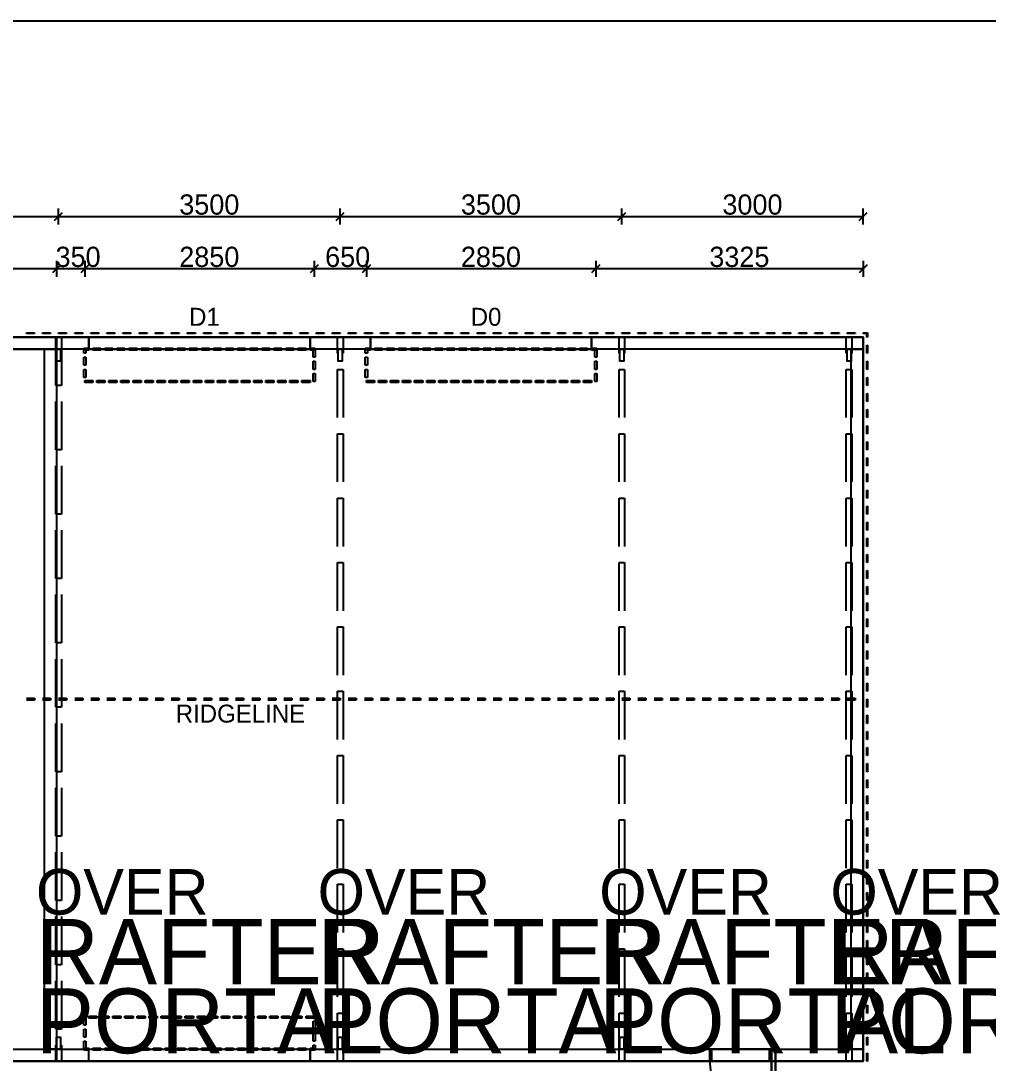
# Model space of a CAD drawing. Header units: metres. Extents: x 14 to 1547, y 15 to 583.
# Drawn here: x 340 to 680.7, y 216.1 to 583.2 of the extents above; entities that cross this region are included whole.
import ezdxf

# ---------------------------------------------------------------- set-up
doc = ezdxf.new("R2010")
doc.units = ezdxf.units.M
doc.layers.add('GEOMETRY', color=7, linetype='Continuous')
doc.layers.add('TEXT', color=3, linetype='Continuous')

msp = doc.modelspace()

# ---------------------------------------------------------------- linework, layer by layer
at = {"layer": 'GEOMETRY'}
for p, q in [((183.19, 514.33), (353.27, 514.33)), ((351.85, 512.91), (354.68, 515.75)), ((351.85, 512.91), (354.68, 515.75)), ((353.27, 511.5), (353.27, 517.17)), ((353.27, 511.5), (353.27, 517.17)), ((353.27, 514.33), (452.48, 514.33)), ((451.06, 512.91), (453.9, 515.75)), ((451.06, 512.91), (453.9, 515.75)), ((452.48, 511.5), (452.48, 517.17)), ((452.48, 511.5), (452.48, 517.17)), ((452.48, 514.33), (551.69, 514.33)), ((550.27, 512.91), (553.11, 515.75)), ((550.27, 512.91), (553.11, 515.75)), ((551.69, 511.5), (551.69, 517.17)), ((551.69, 511.5), (551.69, 517.17)), ((551.69, 514.33), (636.73, 514.33)), ((635.31, 512.91), (638.14, 515.75)), ((636.73, 511.5), (636.73, 517.17)), ((352.56, 495.91), (188.86, 495.91)), ((353.98, 497.32), (351.14, 494.49)), ((353.98, 497.32), (351.14, 494.49)), ((352.56, 498.74), (352.56, 493.07)), ((352.56, 498.74), (352.56, 493.07)), ((362.48, 495.91), (352.56, 495.91)), ((363.9, 497.32), (361.06, 494.49)), ((363.9, 497.32), (361.06, 494.49)), ((362.48, 498.74), (362.48, 493.07)), ((362.48, 498.74), (362.48, 493.07)), ((443.27, 495.91), (362.48, 495.91)), ((444.68, 497.32), (441.85, 494.49)), ((444.68, 497.32), (441.85, 494.49)), ((443.27, 498.74), (443.27, 493.07)), ((443.27, 498.74), (443.27, 493.07)), ((461.69, 495.91), (443.27, 495.91)), ((463.11, 497.32), (460.27, 494.49)), ((463.11, 497.32), (460.27, 494.49)), ((461.69, 498.74), (461.69, 493.07)), ((461.69, 498.74), (461.69, 493.07)), ((542.48, 495.91), (461.69, 495.91)), ((543.89, 497.32), (541.06, 494.49)), ((543.89, 497.32), (541.06, 494.49)), ((542.48, 498.74), (542.48, 493.07)), ((542.48, 498.74), (542.48, 493.07)), ((636.73, 495.91), (542.48, 495.91)), ((638.14, 497.32), (635.31, 494.49)), ((636.73, 498.74), (636.73, 493.07)), ((183.19, 471.81), (636.73, 471.81)), ((188.86, 471.81), (352.56, 471.81)), ((341.93, 473.36), (344.76, 473.36)), ((341.93, 473.1), (341.93, 473.36)), ((344.76, 473.1), (341.93, 473.1)), ((344.76, 473.36), (344.76, 473.1)), ((347.6, 473.36), (350.43, 473.36)), ((347.6, 473.1), (347.6, 473.36)), ((350.43, 473.1), (347.6, 473.1)), ((350.43, 473.36), (350.43, 473.1)), ((352.28, 454.8), (352.28, 471.81)), ((352.56, 471.81), (352.56, 467.56)), ((352.56, 471.81), (352.56, 463.31)), ((353.27, 473.36), (356.1, 473.36)), ((353.27, 473.1), (353.27, 473.36)), ((356.1, 473.1), (353.27, 473.1)), ((354.26, 471.81), (354.26, 454.8)), ((356.1, 473.36), (356.1, 473.1)), ((358.94, 473.36), (361.77, 473.36)), ((358.94, 473.1), (358.94, 473.36)), ((361.77, 473.1), (358.94, 473.1)), ((361.77, 473.36), (361.77, 473.1)), ((363.9, 467.56), (363.9, 471.81)), ((363.9, 471.81), (441.85, 471.81)), ((363.9, 471.81), (363.9, 467.56)), ((364.61, 473.36), (367.44, 473.36)), ((364.61, 473.1), (364.61, 473.36)), ((367.44, 473.1), (364.61, 473.1)), ((367.44, 473.36), (367.44, 473.1)), ((370.27, 473.36), (373.11, 473.36)), ((370.27, 473.1), (370.27, 473.36)), ((373.11, 473.1), (370.27, 473.1)), ((373.11, 473.36), (373.11, 473.1)), ((375.94, 473.36), (378.78, 473.36)), ((375.94, 473.1), (375.94, 473.36)), ((378.78, 473.1), (375.94, 473.1)), ((378.78, 473.36), (378.78, 473.1)), ((381.61, 473.36), (384.45, 473.36)), ((381.61, 473.1), (381.61, 473.36)), ((384.45, 473.1), (381.61, 473.1)), ((384.45, 473.36), (384.45, 473.1)), ((387.28, 473.36), (390.12, 473.36)), ((387.28, 473.1), (387.28, 473.36)), ((390.12, 473.1), (387.28, 473.1)), ((390.12, 473.36), (390.12, 473.1)), ((392.95, 473.36), (395.79, 473.36)), ((392.95, 473.1), (392.95, 473.36)), ((395.79, 473.1), (392.95, 473.1)), ((395.79, 473.36), (395.79, 473.1)), ((398.62, 473.36), (401.46, 473.36)), ((398.62, 473.1), (398.62, 473.36)), ((401.46, 473.1), (398.62, 473.1)), ((401.46, 473.36), (401.46, 473.1)), ((404.29, 473.36), (407.12, 473.36)), ((404.29, 473.1), (404.29, 473.36)), ((407.12, 473.1), (404.29, 473.1)), ((407.12, 473.36), (407.12, 473.1)), ((409.96, 473.36), (412.79, 473.36)), ((409.96, 473.1), (409.96, 473.36)), ((412.79, 473.1), (409.96, 473.1)), ((412.79, 473.36), (412.79, 473.1)), ((415.63, 473.36), (418.46, 473.36)), ((415.63, 473.1), (415.63, 473.36)), ((418.46, 473.1), (415.63, 473.1)), ((418.46, 473.36), (418.46, 473.1)), ((421.3, 473.36), (424.13, 473.36)), ((421.3, 473.1), (421.3, 473.36)), ((424.13, 473.1), (421.3, 473.1)), ((424.13, 473.36), (424.13, 473.1)), ((426.97, 473.36), (429.8, 473.36)), ((426.97, 473.1), (426.97, 473.36)), ((429.8, 473.1), (426.97, 473.1)), ((429.8, 473.36), (429.8, 473.1)), ((432.64, 473.36), (435.47, 473.36)), ((432.64, 473.1), (432.64, 473.36)), ((435.47, 473.1), (432.64, 473.1)), ((435.47, 473.36), (435.47, 473.1)), ((438.31, 473.36), (441.14, 473.36)), ((438.31, 473.1), (438.31, 473.36)), ((441.14, 473.1), (438.31, 473.1)), ((441.14, 473.36), (441.14, 473.1)), ((441.85, 471.81), (441.85, 467.56)), ((441.85, 471.81), (441.85, 467.56)), ((443.97, 473.36), (446.81, 473.36)), ((443.97, 473.1), (443.97, 473.36)), ((446.81, 473.1), (443.97, 473.1)), ((446.81, 473.36), (446.81, 473.1)), ((449.64, 473.36), (452.48, 473.36)), ((449.64, 473.1), (449.64, 473.36)), ((452.48, 473.1), (449.64, 473.1)), ((451.49, 466.14), (451.49, 471.81)), ((451.49, 471.81), (453.47, 471.81)), ((452.48, 473.36), (452.48, 473.1)), ((453.47, 471.81), (453.47, 466.14)), ((455.31, 473.36), (458.15, 473.36)), ((455.31, 473.1), (455.31, 473.36)), ((458.15, 473.1), (455.31, 473.1)), ((458.15, 473.36), (458.15, 473.1)), ((460.98, 473.36), (463.82, 473.36)), ((460.98, 473.1), (460.98, 473.36)), ((463.82, 473.1), (460.98, 473.1)), ((463.11, 467.56), (463.11, 471.81)), ((463.11, 471.81), (541.06, 471.81)), ((463.11, 471.81), (463.11, 467.56)), ((463.82, 473.36), (463.82, 473.1)), ((466.65, 473.36), (469.49, 473.36)), ((466.65, 473.1), (466.65, 473.36)), ((469.49, 473.1), (466.65, 473.1)), ((469.49, 473.36), (469.49, 473.1)), ((472.32, 473.36), (475.16, 473.36)), ((472.32, 473.1), (472.32, 473.36)), ((475.16, 473.1), (472.32, 473.1)), ((475.16, 473.36), (475.16, 473.1)), ((477.99, 473.36), (480.82, 473.36)), ((477.99, 473.1), (477.99, 473.36)), ((480.82, 473.1), (477.99, 473.1)), ((480.82, 473.36), (480.82, 473.1)), ((483.66, 473.36), (486.49, 473.36)), ((483.66, 473.1), (483.66, 473.36)), ((486.49, 473.1), (483.66, 473.1)), ((486.49, 473.36), (486.49, 473.1)), ((489.33, 473.36), (492.16, 473.36)), ((489.33, 473.1), (489.33, 473.36)), ((492.16, 473.1), (489.33, 473.1)), ((492.16, 473.36), (492.16, 473.1)), ((495, 473.36), (497.83, 473.36)), ((495, 473.1), (495, 473.36)), ((497.83, 473.1), (495, 473.1)), ((497.83, 473.36), (497.83, 473.1)), ((500.67, 473.36), (503.5, 473.36)), ((500.67, 473.1), (500.67, 473.36)), ((503.5, 473.1), (500.67, 473.1)), ((503.5, 473.36), (503.5, 473.1)), ((506.34, 473.36), (509.17, 473.36)), ((506.34, 473.1), (506.34, 473.36)), ((509.17, 473.1), (506.34, 473.1)), ((509.17, 473.36), (509.17, 473.1)), ((512, 473.36), (514.84, 473.36)), ((512, 473.1), (512, 473.36)), ((514.84, 473.1), (512, 473.1)), ((514.84, 473.36), (514.84, 473.1)), ((517.67, 473.36), (520.51, 473.36)), ((517.67, 473.1), (517.67, 473.36)), ((520.51, 473.1), (517.67, 473.1)), ((520.51, 473.36), (520.51, 473.1)), ((523.34, 473.36), (526.18, 473.36)), ((523.34, 473.1), (523.34, 473.36)), ((526.18, 473.1), (523.34, 473.1)), ((526.18, 473.36), (526.18, 473.1)), ((529.01, 473.36), (531.85, 473.36)), ((529.01, 473.1), (529.01, 473.36)), ((531.85, 473.1), (529.01, 473.1)), ((531.85, 473.36), (531.85, 473.1)), ((534.68, 473.36), (537.52, 473.36)), ((534.68, 473.1), (534.68, 473.36)), ((537.52, 473.1), (534.68, 473.1)), ((537.52, 473.36), (537.52, 473.1)), ((540.35, 473.36), (543.19, 473.36)), ((540.35, 473.1), (540.35, 473.36)), ((543.19, 473.1), (540.35, 473.1)), ((541.06, 471.81), (541.06, 467.56)), ((541.06, 471.81), (541.06, 467.56)), ((543.19, 473.36), (543.19, 473.1)), ((546.02, 473.36), (548.85, 473.36)), ((546.02, 473.1), (546.02, 473.36)), ((548.85, 473.1), (546.02, 473.1)), ((548.85, 473.36), (548.85, 473.1)), ((550.7, 466.14), (550.7, 471.81)), ((550.7, 471.81), (552.68, 471.81)), ((551.69, 473.36), (554.52, 473.36)), ((551.69, 473.1), (551.69, 473.36)), ((554.52, 473.1), (551.69, 473.1)), ((552.68, 471.81), (552.68, 466.14)), ((554.52, 473.36), (554.52, 473.1)), ((557.36, 473.36), (560.19, 473.36)), ((557.36, 473.1), (557.36, 473.36)), ((560.19, 473.1), (557.36, 473.1)), ((560.19, 473.36), (560.19, 473.1)), ((563.03, 473.36), (565.86, 473.36)), ((563.03, 473.1), (563.03, 473.36)), ((565.86, 473.1), (563.03, 473.1)), ((565.86, 473.36), (565.86, 473.1)), ((568.7, 473.36), (571.53, 473.36)), ((568.7, 473.1), (568.7, 473.36)), ((571.53, 473.1), (568.7, 473.1)), ((571.53, 473.36), (571.53, 473.1)), ((574.37, 473.36), (577.2, 473.36)), ((574.37, 473.1), (574.37, 473.36)), ((577.2, 473.1), (574.37, 473.1)), ((577.2, 473.36), (577.2, 473.1)), ((580.04, 473.36), (582.87, 473.36)), ((580.04, 473.1), (580.04, 473.36)), ((582.87, 473.1), (580.04, 473.1)), ((582.87, 473.36), (582.87, 473.1)), ((585.7, 473.36), (588.54, 473.36)), ((585.7, 473.1), (585.7, 473.36)), ((588.54, 473.1), (585.7, 473.1)), ((588.54, 473.36), (588.54, 473.1)), ((591.37, 473.36), (594.21, 473.36)), ((591.37, 473.1), (591.37, 473.36)), ((594.21, 473.1), (591.37, 473.1)), ((594.21, 473.36), (594.21, 473.1)), ((597.04, 473.36), (599.88, 473.36)), ((597.04, 473.1), (597.04, 473.36)), ((599.88, 473.1), (597.04, 473.1)), ((599.88, 473.36), (599.88, 473.1)), ((602.71, 473.36), (605.55, 473.36)), ((602.71, 473.1), (602.71, 473.36)), ((605.55, 473.1), (602.71, 473.1)), ((605.55, 473.36), (605.55, 473.1)), ((608.38, 473.36), (611.22, 473.36)), ((608.38, 473.1), (608.38, 473.36)), ((611.22, 473.1), (608.38, 473.1)), ((611.22, 473.36), (611.22, 473.1)), ((614.05, 473.36), (616.89, 473.36)), ((614.05, 473.1), (614.05, 473.36)), ((616.89, 473.1), (614.05, 473.1)), ((616.89, 473.36), (616.89, 473.1)), ((619.72, 473.36), (622.55, 473.36)), ((619.72, 473.1), (619.72, 473.36)), ((622.55, 473.1), (619.72, 473.1)), ((622.55, 473.36), (622.55, 473.1)), ((625.39, 473.36), (628.22, 473.36)), ((625.39, 473.1), (625.39, 473.36)), ((628.22, 473.1), (625.39, 473.1)), ((628.22, 473.36), (628.22, 473.1)), ((630.77, 466.14), (630.77, 471.81)), ((630.77, 471.81), (632.76, 471.81)), ((631.06, 473.36), (633.89, 473.36)), ((631.06, 473.1), (631.06, 473.36)), ((633.89, 473.1), (631.06, 473.1)), ((632.76, 471.81), (632.76, 466.14)), ((633.89, 473.36), (633.89, 473.1)), ((636.73, 473.36), (638.27, 473.36)), ((636.73, 473.1), (636.73, 473.36)), ((638.14, 473.1), (636.73, 473.1)), ((636.73, 471.81), (636.73, 216.7)), ((638.02, 471.81), (638.02, 473.23)), ((638.02, 473.23), (638.14, 473.23)), ((638.27, 471.81), (638.02, 471.81)), ((638.14, 473.23), (638.14, 473.1)), ((638.27, 473.36), (638.27, 471.81)), ((352.56, 467.56), (188.86, 467.56)), ((362.12, 466.14), (362.12, 467.92)), ((362.12, 467.92), (363.9, 467.92)), ((362.48, 467.2), (362.48, 467.56)), ((362.48, 467.56), (362.84, 467.56)), ((363.9, 467.2), (362.48, 467.2)), ((362.84, 467.56), (362.84, 466.14)), ((363.9, 467.92), (363.9, 467.2)), ((441.85, 467.56), (363.9, 467.56)), ((365.31, 467.92), (368.15, 467.92)), ((365.31, 467.2), (365.31, 467.92)), ((368.15, 467.2), (365.31, 467.2)), ((368.15, 467.92), (368.15, 467.2)), ((369.57, 467.92), (372.4, 467.92)), ((369.57, 467.2), (369.57, 467.92)), ((372.4, 467.2), (369.57, 467.2)), ((372.4, 467.92), (372.4, 467.2)), ((373.82, 467.92), (376.65, 467.92)), ((373.82, 467.2), (373.82, 467.92)), ((376.65, 467.2), (373.82, 467.2)), ((376.65, 467.92), (376.65, 467.2)), ((378.07, 467.92), (380.9, 467.92)), ((378.07, 467.2), (378.07, 467.92)), ((380.9, 467.2), (378.07, 467.2)), ((380.9, 467.92), (380.9, 467.2)), ((382.32, 467.92), (385.16, 467.92)), ((382.32, 467.2), (382.32, 467.92)), ((385.16, 467.2), (382.32, 467.2)), ((385.16, 467.92), (385.16, 467.2)), ((386.57, 467.92), (389.41, 467.92)), ((386.57, 467.2), (386.57, 467.92)), ((389.41, 467.2), (386.57, 467.2)), ((389.41, 467.92), (389.41, 467.2)), ((390.83, 467.92), (393.66, 467.92)), ((390.83, 467.2), (390.83, 467.92)), ((393.66, 467.2), (390.83, 467.2)), ((393.66, 467.92), (393.66, 467.2)), ((395.08, 467.92), (397.91, 467.92)), ((395.08, 467.2), (395.08, 467.92)), ((397.91, 467.2), (395.08, 467.2)), ((397.91, 467.92), (397.91, 467.2)), ((399.33, 467.92), (402.16, 467.92)), ((399.33, 467.2), (399.33, 467.92)), ((402.16, 467.2), (399.33, 467.2)), ((402.16, 467.92), (402.16, 467.2)), ((403.58, 467.92), (406.42, 467.92)), ((403.58, 467.2), (403.58, 467.92)), ((406.42, 467.2), (403.58, 467.2)), ((406.42, 467.92), (406.42, 467.2)), ((407.83, 467.92), (410.67, 467.92)), ((407.83, 467.2), (407.83, 467.92)), ((410.67, 467.2), (407.83, 467.2)), ((410.67, 467.92), (410.67, 467.2)), ((412.09, 467.92), (414.92, 467.92)), ((412.09, 467.2), (412.09, 467.92)), ((414.92, 467.2), (412.09, 467.2)), ((414.92, 467.92), (414.92, 467.2)), ((416.34, 467.92), (419.17, 467.92)), ((416.34, 467.2), (416.34, 467.92)), ((419.17, 467.2), (416.34, 467.2)), ((419.17, 467.92), (419.17, 467.2)), ((420.59, 467.92), (423.42, 467.92)), ((420.59, 467.2), (420.59, 467.92)), ((423.42, 467.2), (420.59, 467.2)), ((423.42, 467.92), (423.42, 467.2)), ((424.84, 467.92), (427.68, 467.92)), ((424.84, 467.2), (424.84, 467.92)), ((427.68, 467.2), (424.84, 467.2)), ((427.68, 467.92), (427.68, 467.2)), ((429.09, 467.92), (431.93, 467.92)), ((429.09, 467.2), (429.09, 467.92)), ((431.93, 467.2), (429.09, 467.2)), ((431.93, 467.92), (431.93, 467.2)), ((433.34, 467.92), (436.18, 467.92)), ((433.34, 467.2), (433.34, 467.92)), ((436.18, 467.2), (433.34, 467.2)), ((436.18, 467.92), (436.18, 467.2)), ((437.6, 467.92), (440.43, 467.92)), ((437.6, 467.2), (437.6, 467.92)), ((440.43, 467.2), (437.6, 467.2)), ((440.43, 467.92), (440.43, 467.2)), ((441.85, 467.92), (443.62, 467.92)), ((441.85, 467.2), (441.85, 467.92)), ((443.27, 467.2), (441.85, 467.2)), ((442.91, 464.73), (442.91, 467.56)), ((442.91, 467.56), (443.27, 467.56)), ((443.27, 467.56), (443.27, 467.2)), ((443.62, 467.92), (443.62, 464.73)), ((461.33, 466.14), (461.33, 467.92)), ((461.33, 467.92), (463.11, 467.92)), ((461.69, 467.2), (461.69, 467.56)), ((461.69, 467.56), (462.05, 467.56)), ((463.11, 467.2), (461.69, 467.2)), ((462.05, 467.56), (462.05, 466.14)), ((463.11, 467.92), (463.11, 467.2)), ((541.06, 467.56), (463.11, 467.56)), ((464.53, 467.92), (467.36, 467.92)), ((464.53, 467.2), (464.53, 467.92)), ((467.36, 467.2), (464.53, 467.2)), ((467.36, 467.92), (467.36, 467.2)), ((468.78, 467.92), (471.61, 467.92)), ((468.78, 467.2), (468.78, 467.92)), ((471.61, 467.2), (468.78, 467.2)), ((471.61, 467.92), (471.61, 467.2)), ((473.03, 467.92), (475.86, 467.92)), ((473.03, 467.2), (473.03, 467.92)), ((475.86, 467.2), (473.03, 467.2)), ((475.86, 467.92), (475.86, 467.2)), ((477.28, 467.92), (480.12, 467.92)), ((477.28, 467.2), (477.28, 467.92)), ((480.12, 467.2), (477.28, 467.2)), ((480.12, 467.92), (480.12, 467.2)), ((481.53, 467.92), (484.37, 467.92)), ((481.53, 467.2), (481.53, 467.92)), ((484.37, 467.2), (481.53, 467.2)), ((484.37, 467.92), (484.37, 467.2)), ((485.78, 467.92), (488.62, 467.92)), ((485.78, 467.2), (485.78, 467.92)), ((488.62, 467.2), (485.78, 467.2)), ((488.62, 467.92), (488.62, 467.2)), ((490.04, 467.92), (492.87, 467.92)), ((490.04, 467.2), (490.04, 467.92)), ((492.87, 467.2), (490.04, 467.2)), ((492.87, 467.92), (492.87, 467.2)), ((494.29, 467.92), (497.12, 467.92)), ((494.29, 467.2), (494.29, 467.92)), ((497.12, 467.2), (494.29, 467.2)), ((497.12, 467.92), (497.12, 467.2)), ((498.54, 467.92), (501.38, 467.92)), ((498.54, 467.2), (498.54, 467.92)), ((501.38, 467.2), (498.54, 467.2)), ((501.38, 467.92), (501.38, 467.2)), ((502.79, 467.92), (505.63, 467.92)), ((502.79, 467.2), (502.79, 467.92)), ((505.63, 467.2), (502.79, 467.2)), ((505.63, 467.92), (505.63, 467.2)), ((507.04, 467.92), (509.88, 467.92)), ((507.04, 467.2), (507.04, 467.92)), ((509.88, 467.2), (507.04, 467.2)), ((509.88, 467.92), (509.88, 467.2)), ((511.3, 467.92), (514.13, 467.92)), ((511.3, 467.2), (511.3, 467.92)), ((514.13, 467.2), (511.3, 467.2)), ((514.13, 467.92), (514.13, 467.2)), ((515.55, 467.92), (518.38, 467.92)), ((515.55, 467.2), (515.55, 467.92)), ((518.38, 467.2), (515.55, 467.2)), ((518.38, 467.92), (518.38, 467.2)), ((519.8, 467.92), (522.63, 467.92)), ((519.8, 467.2), (519.8, 467.92)), ((522.63, 467.2), (519.8, 467.2)), ((522.63, 467.92), (522.63, 467.2)), ((524.05, 467.92), (526.89, 467.92)), ((524.05, 467.2), (524.05, 467.92)), ((526.89, 467.2), (524.05, 467.2)), ((526.89, 467.92), (526.89, 467.2)), ((528.3, 467.92), (531.14, 467.92)), ((528.3, 467.2), (528.3, 467.92)), ((531.14, 467.2), (528.3, 467.2)), ((531.14, 467.92), (531.14, 467.2)), ((532.56, 467.92), (535.39, 467.92)), ((532.56, 467.2), (532.56, 467.92)), ((535.39, 467.2), (532.56, 467.2)), ((535.39, 467.92), (535.39, 467.2)), ((536.81, 467.92), (539.64, 467.92)), ((536.81, 467.2), (536.81, 467.92)), ((539.64, 467.2), (536.81, 467.2)), ((539.64, 467.92), (539.64, 467.2)), ((541.06, 467.92), (542.83, 467.92)), ((541.06, 467.2), (541.06, 467.92)), ((542.48, 467.2), (541.06, 467.2)), ((542.12, 464.73), (542.12, 467.56)), ((542.12, 467.56), (542.48, 467.56)), ((542.48, 467.56), (542.48, 467.2)), ((542.83, 467.92), (542.83, 464.73)), ((638.02, 466.14), (638.02, 468.98)), ((638.02, 468.98), (638.27, 468.98)), ((638.27, 468.98), (638.27, 466.14)), ((362.84, 466.14), (362.12, 466.14)), ((362.12, 461.89), (362.12, 464.73)), ((362.12, 464.73), (362.84, 464.73)), ((362.84, 464.73), (362.84, 461.89)), ((443.62, 464.73), (442.91, 464.73)), ((442.91, 460.47), (442.91, 463.31)), ((442.91, 463.31), (443.62, 463.31)), ((443.62, 463.31), (443.62, 460.47)), ((462.05, 466.14), (461.33, 466.14)), ((461.33, 461.89), (461.33, 464.73)), ((461.33, 464.73), (462.05, 464.73)), ((462.05, 464.73), (462.05, 461.89)), ((542.83, 464.73), (542.12, 464.73)), ((542.12, 460.47), (542.12, 463.31)), ((542.12, 463.31), (542.83, 463.31)), ((542.83, 463.31), (542.83, 460.47)), ((638.27, 466.14), (638.02, 466.14)), ((638.02, 460.47), (638.02, 463.31)), ((638.02, 463.31), (638.27, 463.31)), ((638.27, 463.31), (638.27, 460.47)), ((362.84, 461.89), (362.12, 461.89)), ((362.12, 457.64), (362.12, 460.47)), ((362.12, 460.47), (362.84, 460.47)), ((362.84, 460.47), (362.84, 457.64)), ((443.62, 460.47), (442.91, 460.47)), ((442.91, 456.22), (442.91, 459.06)), ((442.91, 459.06), (443.62, 459.06)), ((443.62, 459.06), (443.62, 456.22)), ((451.49, 443.47), (451.49, 460.47)), ((451.49, 460.47), (453.47, 460.47)), ((453.47, 460.47), (453.47, 443.47)), ((462.05, 461.89), (461.33, 461.89)), ((461.33, 457.64), (461.33, 460.47)), ((461.33, 460.47), (462.05, 460.47)), ((462.05, 460.47), (462.05, 457.64)), ((542.83, 460.47), (542.12, 460.47)), ((542.12, 456.22), (542.12, 459.06)), ((542.12, 459.06), (542.83, 459.06)), ((542.83, 459.06), (542.83, 456.22)), ((550.7, 443.47), (550.7, 460.47)), ((550.7, 460.47), (552.68, 460.47)), ((552.68, 460.47), (552.68, 443.47)), ((630.77, 443.47), (630.77, 460.47)), ((630.77, 460.47), (632.76, 460.47)), ((632.76, 460.47), (632.76, 443.47)), ((638.27, 460.47), (638.02, 460.47)), ((362.84, 457.64), (362.12, 457.64)), ((362.48, 455.86), (362.48, 456.58)), ((362.48, 456.58), (365.31, 456.58)), ((365.31, 455.86), (362.48, 455.86)), ((365.31, 456.58), (365.31, 455.86)), ((366.73, 455.86), (366.73, 456.58)), ((366.73, 456.58), (369.57, 456.58)), ((369.57, 455.86), (366.73, 455.86)), ((369.57, 456.58), (369.57, 455.86)), ((370.98, 455.86), (370.98, 456.58)), ((370.98, 456.58), (373.82, 456.58)), ((373.82, 455.86), (370.98, 455.86)), ((373.82, 456.58), (373.82, 455.86)), ((375.24, 455.86), (375.24, 456.58)), ((375.24, 456.58), (378.07, 456.58)), ((378.07, 455.86), (375.24, 455.86)), ((378.07, 456.58), (378.07, 455.86)), ((379.49, 455.86), (379.49, 456.58)), ((379.49, 456.58), (382.32, 456.58)), ((382.32, 455.86), (379.49, 455.86)), ((382.32, 456.58), (382.32, 455.86)), ((383.74, 455.86), (383.74, 456.58)), ((383.74, 456.58), (386.57, 456.58)), ((386.57, 455.86), (383.74, 455.86)), ((386.57, 456.58), (386.57, 455.86)), ((387.99, 455.86), (387.99, 456.58)), ((387.99, 456.58), (390.83, 456.58)), ((390.83, 455.86), (387.99, 455.86)), ((390.83, 456.58), (390.83, 455.86)), ((392.24, 455.86), (392.24, 456.58)), ((392.24, 456.58), (395.08, 456.58)), ((395.08, 455.86), (392.24, 455.86)), ((395.08, 456.58), (395.08, 455.86)), ((396.49, 455.86), (396.49, 456.58)), ((396.49, 456.58), (399.33, 456.58)), ((399.33, 455.86), (396.49, 455.86)), ((399.33, 456.58), (399.33, 455.86)), ((400.75, 455.86), (400.75, 456.58)), ((400.75, 456.58), (403.58, 456.58)), ((403.58, 455.86), (400.75, 455.86)), ((403.58, 456.58), (403.58, 455.86)), ((405, 455.86), (405, 456.58)), ((405, 456.58), (407.83, 456.58)), ((407.83, 455.86), (405, 455.86)), ((407.83, 456.58), (407.83, 455.86)), ((409.25, 455.86), (409.25, 456.58)), ((409.25, 456.58), (412.09, 456.58)), ((412.09, 455.86), (409.25, 455.86)), ((412.09, 456.58), (412.09, 455.86)), ((413.5, 455.86), (413.5, 456.58)), ((413.5, 456.58), (416.34, 456.58)), ((416.34, 455.86), (413.5, 455.86)), ((416.34, 456.58), (416.34, 455.86)), ((417.75, 455.86), (417.75, 456.58)), ((417.75, 456.58), (420.59, 456.58)), ((420.59, 455.86), (417.75, 455.86)), ((420.59, 456.58), (420.59, 455.86)), ((422.01, 455.86), (422.01, 456.58)), ((422.01, 456.58), (424.84, 456.58)), ((424.84, 455.86), (422.01, 455.86)), ((424.84, 456.58), (424.84, 455.86)), ((426.26, 455.86), (426.26, 456.58)), ((426.26, 456.58), (429.09, 456.58)), ((429.09, 455.86), (426.26, 455.86)), ((429.09, 456.58), (429.09, 455.86)), ((430.51, 455.86), (430.51, 456.58)), ((430.51, 456.58), (433.34, 456.58)), ((433.34, 455.86), (430.51, 455.86)), ((433.34, 456.58), (433.34, 455.86)), ((434.76, 455.86), (434.76, 456.58)), ((434.76, 456.58), (437.6, 456.58)), ((437.6, 455.86), (434.76, 455.86)), ((437.6, 456.58), (437.6, 455.86)), ((439.01, 455.86), (439.01, 456.58)), ((439.01, 456.58), (441.85, 456.58)), ((441.85, 455.86), (439.01, 455.86)), ((441.85, 456.58), (441.85, 455.86)), ((443.62, 456.22), (442.91, 456.22)), ((462.05, 457.64), (461.33, 457.64)), ((461.69, 455.86), (461.69, 456.58)), ((461.69, 456.58), (464.53, 456.58)), ((464.53, 455.86), (461.69, 455.86)), ((464.53, 456.58), (464.53, 455.86)), ((465.94, 455.86), (465.94, 456.58)), ((465.94, 456.58), (468.78, 456.58)), ((468.78, 455.86), (465.94, 455.86)), ((468.78, 456.58), (468.78, 455.86)), ((470.19, 455.86), (470.19, 456.58)), ((470.19, 456.58), (473.03, 456.58)), ((473.03, 455.86), (470.19, 455.86)), ((473.03, 456.58), (473.03, 455.86)), ((474.45, 455.86), (474.45, 456.58)), ((474.45, 456.58), (477.28, 456.58)), ((477.28, 455.86), (474.45, 455.86)), ((477.28, 456.58), (477.28, 455.86)), ((478.7, 455.86), (478.7, 456.58)), ((478.7, 456.58), (481.53, 456.58)), ((481.53, 455.86), (478.7, 455.86)), ((481.53, 456.58), (481.53, 455.86)), ((482.95, 455.86), (482.95, 456.58)), ((482.95, 456.58), (485.78, 456.58)), ((485.78, 455.86), (482.95, 455.86)), ((485.78, 456.58), (485.78, 455.86)), ((487.2, 455.86), (487.2, 456.58)), ((487.2, 456.58), (490.04, 456.58)), ((490.04, 455.86), (487.2, 455.86)), ((490.04, 456.58), (490.04, 455.86)), ((491.45, 455.86), (491.45, 456.58)), ((491.45, 456.58), (494.29, 456.58)), ((494.29, 455.86), (491.45, 455.86)), ((494.29, 456.58), (494.29, 455.86)), ((495.71, 455.86), (495.71, 456.58)), ((495.71, 456.58), (498.54, 456.58)), ((498.54, 455.86), (495.71, 455.86)), ((498.54, 456.58), (498.54, 455.86)), ((499.96, 455.86), (499.96, 456.58)), ((499.96, 456.58), (502.79, 456.58)), ((502.79, 455.86), (499.96, 455.86)), ((502.79, 456.58), (502.79, 455.86)), ((504.21, 455.86), (504.21, 456.58)), ((504.21, 456.58), (507.04, 456.58)), ((507.04, 455.86), (504.21, 455.86)), ((507.04, 456.58), (507.04, 455.86)), ((508.46, 455.86), (508.46, 456.58)), ((508.46, 456.58), (511.3, 456.58)), ((511.3, 455.86), (508.46, 455.86)), ((511.3, 456.58), (511.3, 455.86)), ((512.71, 455.86), (512.71, 456.58)), ((512.71, 456.58), (515.55, 456.58)), ((515.55, 455.86), (512.71, 455.86)), ((515.55, 456.58), (515.55, 455.86)), ((516.97, 455.86), (516.97, 456.58)), ((516.97, 456.58), (519.8, 456.58)), ((519.8, 455.86), (516.97, 455.86)), ((519.8, 456.58), (519.8, 455.86)), ((521.22, 455.86), (521.22, 456.58)), ((521.22, 456.58), (524.05, 456.58)), ((524.05, 455.86), (521.22, 455.86)), ((524.05, 456.58), (524.05, 455.86)), ((525.47, 455.86), (525.47, 456.58)), ((525.47, 456.58), (528.3, 456.58)), ((528.3, 455.86), (525.47, 455.86)), ((528.3, 456.58), (528.3, 455.86)), ((529.72, 455.86), (529.72, 456.58)), ((529.72, 456.58), (532.56, 456.58)), ((532.56, 455.86), (529.72, 455.86)), ((532.56, 456.58), (532.56, 455.86)), ((533.97, 455.86), (533.97, 456.58)), ((533.97, 456.58), (536.81, 456.58)), ((536.81, 455.86), (533.97, 455.86)), ((536.81, 456.58), (536.81, 455.86)), ((538.22, 455.86), (538.22, 456.58)), ((538.22, 456.58), (541.06, 456.58)), ((541.06, 455.86), (538.22, 455.86)), ((541.06, 456.58), (541.06, 455.86)), ((542.83, 456.22), (542.12, 456.22)), ((638.02, 454.8), (638.02, 457.64)), ((638.02, 457.64), (638.27, 457.64)), ((638.27, 457.64), (638.27, 454.8)), ((354.26, 454.8), (352.28, 454.8)), ((638.27, 454.8), (638.02, 454.8)), ((638.02, 449.14), (638.02, 451.97)), ((638.02, 451.97), (638.27, 451.97)), ((638.27, 451.97), (638.27, 449.14)), ((352.28, 432.13), (352.28, 449.14)), ((354.26, 449.14), (354.26, 432.13)), ((638.27, 449.14), (638.02, 449.14)), ((638.02, 443.47), (638.02, 446.3)), ((638.02, 446.3), (638.27, 446.3)), ((638.27, 446.3), (638.27, 443.47)), ((638.27, 443.47), (638.02, 443.47)), ((451.49, 420.79), (451.49, 437.8)), ((451.49, 437.8), (453.47, 437.8)), ((453.47, 437.8), (453.47, 420.79)), ((550.7, 420.79), (550.7, 437.8)), ((550.7, 437.8), (552.68, 437.8)), ((552.68, 437.8), (552.68, 420.79)), ((630.77, 420.79), (630.77, 437.8)), ((630.77, 437.8), (632.76, 437.8)), ((632.76, 437.8), (632.76, 420.79)), ((638.02, 437.8), (638.02, 440.63)), ((638.02, 440.63), (638.27, 440.63)), ((638.27, 437.8), (638.02, 437.8)), ((638.27, 440.63), (638.27, 437.8)), ((638.02, 432.13), (638.02, 434.96)), ((638.02, 434.96), (638.27, 434.96)), ((638.27, 434.96), (638.27, 432.13)), ((354.26, 432.13), (352.28, 432.13)), ((638.27, 432.13), (638.02, 432.13)), ((352.28, 409.45), (352.28, 426.46)), ((354.26, 426.46), (354.26, 409.45)), ((638.02, 426.46), (638.02, 429.29)), ((638.02, 429.29), (638.27, 429.29)), ((638.27, 426.46), (638.02, 426.46)), ((638.27, 429.29), (638.27, 426.46)), ((638.02, 420.79), (638.02, 423.62)), ((638.02, 423.62), (638.27, 423.62)), ((638.27, 423.62), (638.27, 420.79)), ((638.27, 420.79), (638.02, 420.79)), ((451.49, 398.11), (451.49, 415.12)), ((451.49, 415.12), (453.47, 415.12)), ((453.47, 415.12), (453.47, 398.11)), ((550.7, 398.11), (550.7, 415.12)), ((550.7, 415.12), (552.68, 415.12)), ((552.68, 415.12), (552.68, 398.11)), ((630.77, 398.11), (630.77, 415.12)), ((630.77, 415.12), (632.76, 415.12)), ((632.76, 415.12), (632.76, 398.11)), ((638.02, 415.12), (638.02, 417.95)), ((638.02, 417.95), (638.27, 417.95)), ((638.27, 415.12), (638.02, 415.12)), ((638.27, 417.95), (638.27, 415.12)), ((638.02, 409.45), (638.02, 412.29)), ((638.02, 412.29), (638.27, 412.29)), ((638.27, 412.29), (638.27, 409.45)), ((354.26, 409.45), (352.28, 409.45)), ((638.27, 409.45), (638.02, 409.45)), ((638.02, 403.78), (638.02, 406.62)), ((638.02, 406.62), (638.27, 406.62)), ((638.27, 406.62), (638.27, 403.78)), ((352.28, 386.77), (352.28, 403.78)), ((354.26, 403.78), (354.26, 386.77)), ((638.27, 403.78), (638.02, 403.78)), ((638.02, 398.11), (638.02, 400.95)), ((638.02, 400.95), (638.27, 400.95)), ((638.27, 400.95), (638.27, 398.11)), ((638.27, 398.11), (638.02, 398.11)), ((638.02, 392.44), (638.02, 395.28)), ((638.02, 395.28), (638.27, 395.28)), ((638.27, 395.28), (638.27, 392.44)), ((451.49, 375.44), (451.49, 392.44)), ((451.49, 392.44), (453.47, 392.44)), ((453.47, 392.44), (453.47, 375.44)), ((550.7, 375.44), (550.7, 392.44)), ((550.7, 392.44), (552.68, 392.44)), ((552.68, 392.44), (552.68, 375.44)), ((630.77, 375.44), (630.77, 392.44)), ((630.77, 392.44), (632.76, 392.44)), ((632.76, 392.44), (632.76, 375.44)), ((638.27, 392.44), (638.02, 392.44)), ((638.02, 386.77), (638.02, 389.61)), ((638.02, 389.61), (638.27, 389.61)), ((638.27, 389.61), (638.27, 386.77)), ((354.26, 386.77), (352.28, 386.77)), ((638.27, 386.77), (638.02, 386.77)), ((638.02, 381.1), (638.02, 383.94)), ((638.02, 383.94), (638.27, 383.94)), ((638.27, 383.94), (638.27, 381.1)), ((352.28, 364.1), (352.28, 381.1)), ((354.26, 381.1), (354.26, 364.1)), ((638.27, 381.1), (638.02, 381.1)), ((638.02, 375.44), (638.02, 378.27)), ((638.02, 378.27), (638.27, 378.27)), ((638.27, 378.27), (638.27, 375.44)), ((638.27, 375.44), (638.02, 375.44)), ((638.02, 369.77), (638.02, 372.6)), ((638.02, 372.6), (638.27, 372.6)), ((638.27, 372.6), (638.27, 369.77)), ((451.49, 352.76), (451.49, 369.77)), ((451.49, 369.77), (453.47, 369.77)), ((453.47, 369.77), (453.47, 352.76)), ((550.7, 352.76), (550.7, 369.77)), ((550.7, 369.77), (552.68, 369.77)), ((552.68, 369.77), (552.68, 352.76)), ((630.77, 352.76), (630.77, 369.77)), ((630.77, 369.77), (632.76, 369.77)), ((632.76, 369.77), (632.76, 352.76)), ((638.27, 369.77), (638.02, 369.77)), ((354.26, 364.1), (352.28, 364.1)), ((638.02, 364.1), (638.02, 366.93)), ((638.02, 366.93), (638.27, 366.93)), ((638.27, 364.1), (638.02, 364.1)), ((638.27, 366.93), (638.27, 364.1)), ((638.02, 358.43), (638.02, 361.26)), ((638.02, 361.26), (638.27, 361.26)), ((638.27, 361.26), (638.27, 358.43)), ((352.28, 341.42), (352.28, 358.43)), ((354.26, 358.43), (354.26, 341.42)), ((638.27, 358.43), (638.02, 358.43)), ((638.02, 352.76), (638.02, 355.59)), ((638.02, 355.59), (638.27, 355.59)), ((638.27, 352.76), (638.02, 352.76)), ((638.27, 355.59), (638.27, 352.76)), ((638.02, 347.09), (638.02, 349.92)), ((638.02, 349.92), (638.27, 349.92)), ((638.27, 349.92), (638.27, 347.09)), ((451.49, 330.08), (451.49, 347.09)), ((451.49, 347.09), (453.47, 347.09)), ((453.47, 347.09), (453.47, 330.08)), ((550.7, 330.08), (550.7, 347.09)), ((550.7, 347.09), (552.68, 347.09)), ((552.68, 347.09), (552.68, 330.08)), ((630.77, 330.08), (630.77, 347.09)), ((630.77, 347.09), (632.76, 347.09)), ((632.76, 347.09), (632.76, 330.08)), ((638.27, 347.09), (638.02, 347.09)), ((341.93, 344.61), (344.76, 344.61)), ((344.76, 343.9), (341.93, 343.9)), ((344.76, 344.61), (344.76, 343.9)), ((347.6, 344.61), (350.43, 344.61)), ((350.43, 343.9), (347.6, 343.9)), ((350.43, 344.61), (350.43, 343.9)), ((353.27, 344.61), (356.1, 344.61)), ((356.1, 343.9), (353.27, 343.9)), ((356.1, 344.61), (356.1, 343.9)), ((358.94, 344.61), (361.77, 344.61)), ((361.77, 343.9), (358.94, 343.9)), ((361.77, 344.61), (361.77, 343.9)), ((364.61, 344.61), (367.44, 344.61)), ((367.44, 343.9), (364.61, 343.9)), ((367.44, 344.61), (367.44, 343.9)), ((370.27, 344.61), (373.11, 344.61)), ((373.11, 343.9), (370.27, 343.9)), ((373.11, 344.61), (373.11, 343.9)), ((375.94, 344.61), (378.78, 344.61)), ((378.78, 343.9), (375.94, 343.9)), ((378.78, 344.61), (378.78, 343.9)), ((381.61, 344.61), (384.45, 344.61)), ((384.45, 343.9), (381.61, 343.9)), ((384.45, 344.61), (384.45, 343.9)), ((387.28, 344.61), (390.12, 344.61)), ((390.12, 343.9), (387.28, 343.9)), ((390.12, 344.61), (390.12, 343.9)), ((392.95, 344.61), (395.79, 344.61)), ((395.79, 343.9), (392.95, 343.9)), ((395.79, 344.61), (395.79, 343.9)), ((398.62, 344.61), (401.46, 344.61)), ((401.46, 343.9), (398.62, 343.9)), ((401.46, 344.61), (401.46, 343.9)), ((404.29, 344.61), (407.12, 344.61)), ((407.12, 343.9), (404.29, 343.9)), ((407.12, 344.61), (407.12, 343.9)), ((409.96, 344.61), (412.79, 344.61)), ((412.79, 343.9), (409.96, 343.9)), ((412.79, 344.61), (412.79, 343.9)), ((415.63, 344.61), (418.46, 344.61)), ((418.46, 343.9), (415.63, 343.9)), ((418.46, 344.61), (418.46, 343.9)), ((421.3, 344.61), (424.13, 344.61)), ((424.13, 343.9), (421.3, 343.9)), ((424.13, 344.61), (424.13, 343.9)), ((426.97, 344.61), (429.8, 344.61)), ((429.8, 343.9), (426.97, 343.9)), ((429.8, 344.61), (429.8, 343.9)), ((432.64, 344.61), (435.47, 344.61)), ((435.47, 343.9), (432.64, 343.9)), ((435.47, 344.61), (435.47, 343.9)), ((438.31, 344.61), (441.14, 344.61)), ((441.14, 343.9), (438.31, 343.9)), ((441.14, 344.61), (441.14, 343.9)), ((443.97, 344.61), (446.81, 344.61)), ((446.81, 343.9), (443.97, 343.9)), ((446.81, 344.61), (446.81, 343.9)), ((449.64, 344.61), (452.48, 344.61)), ((452.48, 343.9), (449.64, 343.9)), ((452.48, 344.61), (452.48, 343.9)), ((455.31, 344.61), (458.15, 344.61)), ((458.15, 343.9), (455.31, 343.9)), ((458.15, 344.61), (458.15, 343.9)), ((460.98, 344.61), (463.82, 344.61)), ((463.82, 343.9), (460.98, 343.9)), ((463.82, 344.61), (463.82, 343.9)), ((466.65, 344.61), (469.49, 344.61)), ((469.49, 343.9), (466.65, 343.9)), ((469.49, 344.61), (469.49, 343.9)), ((472.32, 344.61), (475.16, 344.61)), ((475.16, 343.9), (472.32, 343.9)), ((475.16, 344.61), (475.16, 343.9)), ((477.99, 344.61), (480.82, 344.61)), ((480.82, 343.9), (477.99, 343.9)), ((480.82, 344.61), (480.82, 343.9)), ((483.66, 344.61), (486.49, 344.61)), ((486.49, 343.9), (483.66, 343.9)), ((486.49, 344.61), (486.49, 343.9)), ((489.33, 344.61), (492.16, 344.61)), ((492.16, 343.9), (489.33, 343.9)), ((492.16, 344.61), (492.16, 343.9)), ((495, 344.61), (497.83, 344.61)), ((497.83, 343.9), (495, 343.9)), ((497.83, 344.61), (497.83, 343.9)), ((500.67, 344.61), (503.5, 344.61)), ((503.5, 343.9), (500.67, 343.9)), ((503.5, 344.61), (503.5, 343.9)), ((506.34, 344.61), (509.17, 344.61)), ((509.17, 343.9), (506.34, 343.9)), ((509.17, 344.61), (509.17, 343.9)), ((512, 344.61), (514.84, 344.61)), ((514.84, 343.9), (512, 343.9)), ((514.84, 344.61), (514.84, 343.9)), ((517.67, 344.61), (520.51, 344.61)), ((520.51, 343.9), (517.67, 343.9)), ((520.51, 344.61), (520.51, 343.9)), ((523.34, 344.61), (526.18, 344.61)), ((526.18, 343.9), (523.34, 343.9)), ((526.18, 344.61), (526.18, 343.9)), ((529.01, 344.61), (531.85, 344.61)), ((531.85, 343.9), (529.01, 343.9)), ((531.85, 344.61), (531.85, 343.9)), ((534.68, 344.61), (537.52, 344.61)), ((537.52, 343.9), (534.68, 343.9)), ((537.52, 344.61), (537.52, 343.9)), ((540.35, 344.61), (543.19, 344.61)), ((543.19, 343.9), (540.35, 343.9)), ((543.19, 344.61), (543.19, 343.9)), ((546.02, 344.61), (548.85, 344.61)), ((548.85, 343.9), (546.02, 343.9)), ((548.85, 344.61), (548.85, 343.9)), ((551.69, 344.61), (554.52, 344.61)), ((554.52, 343.9), (551.69, 343.9)), ((554.52, 344.61), (554.52, 343.9)), ((557.36, 344.61), (560.19, 344.61)), ((560.19, 343.9), (557.36, 343.9)), ((560.19, 344.61), (560.19, 343.9)), ((563.03, 344.61), (565.86, 344.61)), ((565.86, 343.9), (563.03, 343.9)), ((565.86, 344.61), (565.86, 343.9)), ((568.7, 344.61), (571.53, 344.61)), ((571.53, 343.9), (568.7, 343.9)), ((571.53, 344.61), (571.53, 343.9)), ((574.37, 344.61), (577.2, 344.61)), ((577.2, 343.9), (574.37, 343.9)), ((577.2, 344.61), (577.2, 343.9)), ((580.04, 344.61), (582.87, 344.61)), ((582.87, 343.9), (580.04, 343.9)), ((582.87, 344.61), (582.87, 343.9)), ((585.7, 344.61), (588.54, 344.61)), ((588.54, 343.9), (585.7, 343.9)), ((588.54, 344.61), (588.54, 343.9)), ((591.37, 344.61), (594.21, 344.61)), ((594.21, 343.9), (591.37, 343.9)), ((594.21, 344.61), (594.21, 343.9)), ((597.04, 344.61), (599.88, 344.61)), ((599.88, 343.9), (597.04, 343.9)), ((599.88, 344.61), (599.88, 343.9)), ((602.71, 344.61), (605.55, 344.61)), ((605.55, 343.9), (602.71, 343.9)), ((605.55, 344.61), (605.55, 343.9)), ((608.38, 344.61), (611.22, 344.61)), ((611.22, 343.9), (608.38, 343.9)), ((611.22, 344.61), (611.22, 343.9)), ((614.05, 344.61), (616.89, 344.61)), ((616.89, 343.9), (614.05, 343.9)), ((616.89, 344.61), (616.89, 343.9)), ((619.72, 344.61), (622.55, 344.61)), ((622.55, 343.9), (619.72, 343.9)), ((622.55, 344.61), (622.55, 343.9)), ((625.39, 344.61), (628.22, 344.61)), ((628.22, 343.9), (625.39, 343.9)), ((628.22, 344.61), (628.22, 343.9)), ((631.06, 344.61), (633.89, 344.61)), ((633.89, 343.9), (631.06, 343.9)), ((633.89, 344.61), (633.89, 343.9)), ((638.02, 341.42), (638.02, 344.25)), ((638.02, 344.25), (638.27, 344.25)), ((638.27, 344.25), (638.27, 341.42)), ((354.26, 341.42), (352.28, 341.42)), ((638.27, 341.42), (638.02, 341.42)), ((638.02, 335.75), (638.02, 338.59)), ((638.02, 338.59), (638.27, 338.59)), ((638.27, 338.59), (638.27, 335.75)), ((352.28, 318.74), (352.28, 335.75)), ((354.26, 335.75), (354.26, 318.74)), ((638.27, 335.75), (638.02, 335.75)), ((638.02, 330.08), (638.02, 332.92)), ((638.02, 332.92), (638.27, 332.92)), ((638.27, 332.92), (638.27, 330.08)), ((638.27, 330.08), (638.02, 330.08)), ((638.02, 324.41), (638.02, 327.25)), ((638.02, 327.25), (638.27, 327.25)), ((638.27, 327.25), (638.27, 324.41)), ((451.49, 307.41), (451.49, 324.41)), ((451.49, 324.41), (453.47, 324.41)), ((453.47, 324.41), (453.47, 307.41)), ((550.7, 307.41), (550.7, 324.41)), ((550.7, 324.41), (552.68, 324.41)), ((552.68, 324.41), (552.68, 307.41)), ((630.77, 307.41), (630.77, 324.41)), ((630.77, 324.41), (632.76, 324.41)), ((632.76, 324.41), (632.76, 307.41)), ((638.27, 324.41), (638.02, 324.41)), ((638.02, 318.74), (638.02, 321.58)), ((638.02, 321.58), (638.27, 321.58)), ((638.27, 321.58), (638.27, 318.74)), ((354.26, 318.74), (352.28, 318.74)), ((638.27, 318.74), (638.02, 318.74)), ((638.02, 313.07), (638.02, 315.91)), ((638.02, 315.91), (638.27, 315.91)), ((638.27, 315.91), (638.27, 313.07)), ((352.28, 296.07), (352.28, 313.07)), ((354.26, 313.07), (354.26, 296.07)), ((638.27, 313.07), (638.02, 313.07)), ((638.02, 307.41), (638.02, 310.24)), ((638.02, 310.24), (638.27, 310.24)), ((638.27, 310.24), (638.27, 307.41)), ((638.27, 307.41), (638.02, 307.41)), ((451.49, 284.73), (451.49, 301.74)), ((451.49, 301.74), (453.47, 301.74)), ((453.47, 301.74), (453.47, 284.73)), ((550.7, 284.73), (550.7, 301.74)), ((550.7, 301.74), (552.68, 301.74)), ((552.68, 301.74), (552.68, 284.73)), ((630.77, 284.73), (630.77, 301.74)), ((630.77, 301.74), (632.76, 301.74)), ((632.76, 301.74), (632.76, 284.73)), ((638.02, 301.74), (638.02, 304.57)), ((638.02, 304.57), (638.27, 304.57)), ((638.27, 301.74), (638.02, 301.74)), ((638.27, 304.57), (638.27, 301.74)), ((638.02, 296.07), (638.02, 298.9)), ((638.02, 298.9), (638.27, 298.9)), ((638.27, 298.9), (638.27, 296.07)), ((354.26, 296.07), (352.28, 296.07)), ((638.27, 296.07), (638.02, 296.07)), ((352.28, 273.39), (352.28, 290.4)), ((354.26, 290.4), (354.26, 273.39)), ((638.02, 290.4), (638.02, 293.23)), ((638.02, 293.23), (638.27, 293.23)), ((638.27, 290.4), (638.02, 290.4)), ((638.27, 293.23), (638.27, 290.4)), ((638.02, 284.73), (638.02, 287.56)), ((638.02, 287.56), (638.27, 287.56)), ((638.27, 287.56), (638.27, 284.73)), ((638.27, 284.73), (638.02, 284.73)), ((638.02, 279.06), (638.02, 281.89)), ((638.02, 281.89), (638.27, 281.89)), ((638.27, 281.89), (638.27, 279.06)), ((451.49, 262.05), (451.49, 279.06)), ((451.49, 279.06), (453.47, 279.06)), ((453.47, 279.06), (453.47, 262.05)), ((550.7, 262.05), (550.7, 279.06)), ((550.7, 279.06), (552.68, 279.06)), ((552.68, 279.06), (552.68, 262.05)), ((630.77, 262.05), (630.77, 279.06)), ((630.77, 279.06), (632.76, 279.06)), ((632.76, 279.06), (632.76, 262.05)), ((638.27, 279.06), (638.02, 279.06)), ((638.02, 273.39), (638.02, 276.22)), ((638.02, 276.22), (638.27, 276.22)), ((638.27, 276.22), (638.27, 273.39)), ((354.26, 273.39), (352.28, 273.39)), ((638.27, 273.39), (638.02, 273.39)), ((638.02, 267.72), (638.02, 270.56)), ((638.02, 270.56), (638.27, 270.56)), ((638.27, 270.56), (638.27, 267.72)), ((352.28, 250.71), (352.28, 267.72)), ((354.26, 267.72), (354.26, 250.71)), ((638.27, 267.72), (638.02, 267.72)), ((638.02, 262.05), (638.02, 264.89)), ((638.02, 264.89), (638.27, 264.89)), ((638.27, 264.89), (638.27, 262.05)), ((638.27, 262.05), (638.02, 262.05)), ((638.02, 256.38), (638.02, 259.22)), ((638.02, 259.22), (638.27, 259.22)), ((638.27, 259.22), (638.27, 256.38)), ((451.49, 239.37), (451.49, 256.38)), ((451.49, 256.38), (453.47, 256.38)), ((453.47, 256.38), (453.47, 239.37)), ((550.7, 239.37), (550.7, 256.38)), ((550.7, 256.38), (552.68, 256.38)), ((552.68, 256.38), (552.68, 239.37)), ((630.77, 239.37), (630.77, 256.38)), ((630.77, 256.38), (632.76, 256.38)), ((632.76, 256.38), (632.76, 239.37)), ((638.27, 256.38), (638.02, 256.38)), ((638.02, 250.71), (638.02, 253.55)), ((638.02, 253.55), (638.27, 253.55)), ((638.27, 253.55), (638.27, 250.71)), ((354.26, 250.71), (352.28, 250.71)), ((638.27, 250.71), (638.02, 250.71)), ((638.02, 245.04), (638.02, 247.88)), ((638.02, 247.88), (638.27, 247.88)), ((638.27, 247.88), (638.27, 245.04)), ((352.28, 228.04), (352.28, 245.04)), ((354.26, 245.04), (354.26, 228.04)), ((638.27, 245.04), (638.02, 245.04)), ((638.02, 239.37), (638.02, 242.21)), ((638.02, 242.21), (638.27, 242.21)), ((638.27, 239.37), (638.02, 239.37)), ((638.27, 242.21), (638.27, 239.37)), ((638.02, 233.71), (638.02, 236.54)), ((638.02, 236.54), (638.27, 236.54)), ((638.27, 236.54), (638.27, 233.71)), ((362.12, 229.45), (362.12, 232.29)), ((362.12, 232.29), (362.84, 232.29)), ((362.84, 232.29), (362.84, 229.45)), ((363.9, 232.65), (366.73, 232.65)), ((363.9, 231.93), (363.9, 232.65)), ((366.73, 231.93), (363.9, 231.93)), ((366.73, 232.65), (366.73, 231.93)), ((368.15, 232.65), (370.98, 232.65)), ((368.15, 231.93), (368.15, 232.65)), ((370.98, 231.93), (368.15, 231.93)), ((370.98, 232.65), (370.98, 231.93)), ((372.4, 232.65), (375.24, 232.65)), ((372.4, 231.93), (372.4, 232.65)), ((375.24, 231.93), (372.4, 231.93)), ((375.24, 232.65), (375.24, 231.93)), ((376.65, 232.65), (379.49, 232.65)), ((376.65, 231.93), (376.65, 232.65)), ((379.49, 231.93), (376.65, 231.93)), ((379.49, 232.65), (379.49, 231.93)), ((380.9, 232.65), (383.74, 232.65)), ((380.9, 231.93), (380.9, 232.65)), ((383.74, 231.93), (380.9, 231.93)), ((383.74, 232.65), (383.74, 231.93)), ((385.16, 232.65), (387.99, 232.65)), ((385.16, 231.93), (385.16, 232.65)), ((387.99, 231.93), (385.16, 231.93)), ((387.99, 232.65), (387.99, 231.93)), ((389.41, 232.65), (392.24, 232.65)), ((389.41, 231.93), (389.41, 232.65)), ((392.24, 231.93), (389.41, 231.93)), ((392.24, 232.65), (392.24, 231.93)), ((393.66, 232.65), (396.49, 232.65)), ((393.66, 231.93), (393.66, 232.65)), ((396.49, 231.93), (393.66, 231.93)), ((396.49, 232.65), (396.49, 231.93)), ((397.91, 232.65), (400.75, 232.65)), ((397.91, 231.93), (397.91, 232.65)), ((400.75, 231.93), (397.91, 231.93)), ((400.75, 232.65), (400.75, 231.93)), ((402.16, 232.65), (405, 232.65)), ((402.16, 231.93), (402.16, 232.65)), ((405, 231.93), (402.16, 231.93)), ((405, 232.65), (405, 231.93)), ((406.42, 232.65), (409.25, 232.65)), ((406.42, 231.93), (406.42, 232.65)), ((409.25, 231.93), (406.42, 231.93)), ((409.25, 232.65), (409.25, 231.93)), ((410.67, 232.65), (413.5, 232.65)), ((410.67, 231.93), (410.67, 232.65)), ((413.5, 231.93), (410.67, 231.93)), ((413.5, 232.65), (413.5, 231.93)), ((414.92, 232.65), (417.75, 232.65)), ((414.92, 231.93), (414.92, 232.65)), ((417.75, 231.93), (414.92, 231.93)), ((417.75, 232.65), (417.75, 231.93)), ((419.17, 232.65), (422.01, 232.65)), ((419.17, 231.93), (419.17, 232.65)), ((422.01, 231.93), (419.17, 231.93)), ((422.01, 232.65), (422.01, 231.93)), ((423.42, 232.65), (426.26, 232.65)), ((423.42, 231.93), (423.42, 232.65)), ((426.26, 231.93), (423.42, 231.93)), ((426.26, 232.65), (426.26, 231.93)), ((427.68, 232.65), (430.51, 232.65)), ((427.68, 231.93), (427.68, 232.65)), ((430.51, 231.93), (427.68, 231.93)), ((430.51, 232.65), (430.51, 231.93)), ((431.93, 232.65), (434.76, 232.65)), ((431.93, 231.93), (431.93, 232.65)), ((434.76, 231.93), (431.93, 231.93)), ((434.76, 232.65), (434.76, 231.93)), ((436.18, 232.65), (439.01, 232.65)), ((436.18, 231.93), (436.18, 232.65)), ((439.01, 231.93), (436.18, 231.93)), ((439.01, 232.65), (439.01, 231.93)), ((440.43, 232.65), (443.27, 232.65)), ((440.43, 231.93), (440.43, 232.65)), ((443.27, 231.93), (440.43, 231.93)), ((443.27, 232.65), (443.27, 231.93)), ((451.49, 216.7), (451.49, 233.71)), ((451.49, 233.71), (453.47, 233.71)), ((453.47, 233.71), (453.47, 216.7)), ((550.7, 216.7), (550.7, 233.71)), ((550.7, 233.71), (552.68, 233.71)), ((552.68, 233.71), (552.68, 216.7)), ((630.77, 216.7), (630.77, 233.71)), ((630.77, 233.71), (632.76, 233.71)), ((632.76, 233.71), (632.76, 216.7)), ((638.27, 233.71), (638.02, 233.71)), ((354.26, 228.04), (352.28, 228.04)), ((362.84, 229.45), (362.12, 229.45)), ((362.12, 225.2), (362.12, 228.04)), ((362.12, 228.04), (362.84, 228.04)), ((362.84, 228.04), (362.84, 225.2)), ((442.91, 228.04), (442.91, 230.87)), ((442.91, 230.87), (443.62, 230.87)), ((443.62, 228.04), (442.91, 228.04)), ((443.62, 230.87), (443.62, 228.04)), ((638.02, 228.04), (638.02, 230.87)), ((638.02, 230.87), (638.27, 230.87)), ((638.27, 228.04), (638.02, 228.04)), ((638.27, 230.87), (638.27, 228.04)), ((352.56, 216.7), (352.56, 225.2)), ((362.84, 225.2), (362.12, 225.2)), ((442.91, 223.78), (442.91, 226.62)), ((442.91, 226.62), (443.62, 226.62)), ((443.62, 226.62), (443.62, 223.78)), ((638.02, 222.37), (638.02, 225.2)), ((638.02, 225.2), (638.27, 225.2)), ((638.27, 225.2), (638.27, 222.37)), ((352.28, 216.7), (352.28, 222.37)), ((354.26, 222.37), (354.26, 216.7)), ((362.12, 220.59), (362.12, 223.78)), ((362.12, 223.78), (362.84, 223.78)), ((363.9, 220.59), (362.12, 220.59)), ((362.48, 220.95), (362.48, 221.31)), ((362.48, 221.31), (363.9, 221.31)), ((362.84, 220.95), (362.48, 220.95)), ((362.84, 223.78), (362.84, 220.95)), ((363.9, 221.31), (363.9, 220.59)), ((363.9, 216.7), (363.9, 220.95)), ((365.31, 220.59), (365.31, 221.31)), ((365.31, 221.31), (368.15, 221.31)), ((368.15, 220.59), (365.31, 220.59)), ((368.15, 221.31), (368.15, 220.59)), ((369.57, 220.59), (369.57, 221.31)), ((369.57, 221.31), (372.4, 221.31)), ((372.4, 220.59), (369.57, 220.59)), ((372.4, 221.31), (372.4, 220.59)), ((373.82, 220.59), (373.82, 221.31)), ((373.82, 221.31), (376.65, 221.31)), ((376.65, 220.59), (373.82, 220.59)), ((376.65, 221.31), (376.65, 220.59)), ((378.07, 220.59), (378.07, 221.31)), ((378.07, 221.31), (380.9, 221.31)), ((380.9, 220.59), (378.07, 220.59)), ((380.9, 221.31), (380.9, 220.59)), ((382.32, 220.59), (382.32, 221.31)), ((382.32, 221.31), (385.16, 221.31)), ((385.16, 220.59), (382.32, 220.59)), ((385.16, 221.31), (385.16, 220.59)), ((386.57, 220.59), (386.57, 221.31)), ((386.57, 221.31), (389.41, 221.31)), ((389.41, 220.59), (386.57, 220.59)), ((389.41, 221.31), (389.41, 220.59)), ((390.83, 220.59), (390.83, 221.31)), ((390.83, 221.31), (393.66, 221.31)), ((393.66, 220.59), (390.83, 220.59)), ((393.66, 221.31), (393.66, 220.59)), ((395.08, 220.59), (395.08, 221.31)), ((395.08, 221.31), (397.91, 221.31)), ((397.91, 220.59), (395.08, 220.59)), ((397.91, 221.31), (397.91, 220.59)), ((399.33, 220.59), (399.33, 221.31)), ((399.33, 221.31), (402.16, 221.31)), ((402.16, 220.59), (399.33, 220.59)), ((402.16, 221.31), (402.16, 220.59)), ((403.58, 220.59), (403.58, 221.31)), ((403.58, 221.31), (406.42, 221.31)), ((406.42, 220.59), (403.58, 220.59)), ((406.42, 221.31), (406.42, 220.59)), ((407.83, 220.59), (407.83, 221.31)), ((407.83, 221.31), (410.67, 221.31)), ((410.67, 220.59), (407.83, 220.59)), ((410.67, 221.31), (410.67, 220.59)), ((412.09, 220.59), (412.09, 221.31)), ((412.09, 221.31), (414.92, 221.31)), ((414.92, 220.59), (412.09, 220.59)), ((414.92, 221.31), (414.92, 220.59)), ((416.34, 220.59), (416.34, 221.31)), ((416.34, 221.31), (419.17, 221.31)), ((419.17, 220.59), (416.34, 220.59)), ((419.17, 221.31), (419.17, 220.59)), ((420.59, 220.59), (420.59, 221.31)), ((420.59, 221.31), (423.42, 221.31)), ((423.42, 220.59), (420.59, 220.59)), ((423.42, 221.31), (423.42, 220.59)), ((424.84, 220.59), (424.84, 221.31)), ((424.84, 221.31), (427.68, 221.31)), ((427.68, 220.59), (424.84, 220.59)), ((427.68, 221.31), (427.68, 220.59)), ((429.09, 220.59), (429.09, 221.31)), ((429.09, 221.31), (431.93, 221.31)), ((431.93, 220.59), (429.09, 220.59)), ((431.93, 221.31), (431.93, 220.59)), ((433.34, 220.59), (433.34, 221.31)), ((433.34, 221.31), (436.18, 221.31)), ((436.18, 220.59), (433.34, 220.59)), ((436.18, 221.31), (436.18, 220.59)), ((437.6, 220.59), (437.6, 221.31)), ((437.6, 221.31), (440.43, 221.31)), ((440.43, 220.59), (437.6, 220.59)), ((440.43, 221.31), (440.43, 220.59)), ((441.85, 220.59), (441.85, 221.31)), ((441.85, 221.31), (443.27, 221.31)), ((441.85, 216.7), (441.85, 220.95)), ((443.62, 220.59), (441.85, 220.59)), ((443.62, 223.78), (442.91, 223.78)), ((442.91, 220.95), (442.91, 222.37)), ((442.91, 222.37), (443.62, 222.37)), ((443.27, 220.95), (442.91, 220.95)), ((443.27, 221.31), (443.27, 220.95)), ((443.62, 222.37), (443.62, 220.59)), ((605.83, 220.95), (582.59, 220.95)), ((603.7, 220.95), (583.3, 220.95)), ((583.3, 220.95), (583.3, 216.7)), ((603.7, 216.7), (603.7, 220.95)), ((605.83, 220.95), (604.41, 220.95)), ((604.41, 220.95), (604.41, 197.71)), ((605.83, 197.71), (605.83, 220.95)), ((605.83, 197.71), (605.83, 220.95)), ((638.27, 222.37), (638.02, 222.37)), ((636.73, 216.7), (183.19, 216.7)), ((354.26, 216.7), (352.28, 216.7)), ((583.3, 216.7), (603.7, 216.7)), ((638.02, 216.7), (638.02, 219.53)), ((638.02, 219.53), (638.27, 219.53)), ((638.27, 216.7), (638.02, 216.7)), ((638.27, 219.53), (638.27, 216.7))]:
    msp.add_line(p, q, dxfattribs=at)
for points in [[(14.18, 583.25), (827.71, 583.25), (827.71, 16.33), (14.18, 16.33)], [(183.19, 471.81), (183.19, 216.7), (636.73, 216.7), (636.73, 471.81)], [(183.19, 471.81), (636.73, 471.81), (636.73, 467.56), (183.19, 467.56)], [(352.56, 471.81), (188.86, 471.81), (188.86, 467.56), (352.56, 467.56)], [(441.85, 471.81), (363.9, 471.81), (363.9, 467.56), (441.85, 467.56)], [(541.06, 471.81), (463.11, 471.81), (463.11, 467.56), (541.06, 467.56)], [(348.31, 467.56), (352.56, 467.56), (352.56, 220.95), (348.31, 220.95)], [(352.56, 467.56), (353.98, 467.56), (353.98, 463.31), (352.56, 463.31)], [(451.77, 467.56), (453.19, 467.56), (453.19, 463.31), (451.77, 463.31)], [(550.98, 467.56), (552.4, 467.56), (552.4, 463.31), (550.98, 463.31)], [(631.06, 467.56), (632.48, 467.56), (632.48, 463.31), (631.06, 463.31)], [(632.48, 467.56), (636.73, 467.56), (636.73, 220.95), (632.48, 220.95)], [(352.56, 225.2), (353.98, 225.2), (353.98, 220.95), (352.56, 220.95)], [(451.77, 225.2), (453.19, 225.2), (453.19, 220.95), (451.77, 220.95)], [(550.98, 225.2), (552.4, 225.2), (552.4, 220.95), (550.98, 220.95)], [(631.06, 225.2), (632.48, 225.2), (632.48, 220.95), (631.06, 220.95)], [(183.19, 220.95), (636.73, 220.95), (636.73, 216.7), (183.19, 216.7)], [(188.86, 220.95), (352.56, 220.95), (352.56, 216.7), (188.86, 216.7)], [(363.9, 220.95), (441.85, 220.95), (441.85, 216.7), (363.9, 216.7)], [(603.7, 216.7), (583.3, 216.7), (583.3, 220.95), (603.7, 220.95)], [(605.83, 197.71), (604.41, 197.71), (604.41, 220.95), (605.83, 220.95)]]:
    msp.add_lwpolyline(points, close=True, dxfattribs=at)
msp.add_lwpolyline([(582.59, 220.95), (582.57, 217.06), (582.91, 213.52), (583.6, 210.34), (584.65, 207.52), (586.06, 205.05), (587.82, 202.94), (589.93, 201.18), (592.4, 199.77), (595.23, 198.72), (598.4, 198.03), (601.94, 197.69), (605.83, 197.71)], dxfattribs=at)

# ---------------------------------------------------------------- texts
at = {"layer": 'TEXT'}
for s, height, p in [('3500', 7.122, (395.77, 514.98)), ('3500', 7.122, (494.98, 514.98)), ('3000', 7.122, (587.1, 514.98)), ('350', 7.122, (352.19, 496.55)), ('2850', 7.122, (395.77, 496.55)), ('650', 7.122, (447.16, 496.55)), ('2850', 7.122, (494.98, 496.55)), ('3325', 7.122, (582.5, 496.55)), ('D1', 6.326, (399.25, 475.82)), ('D0', 6.326, (498.46, 475.82)), ('RIDGELINE', 6.326, (394.54, 336.03)), ('OVER', 16.046, (345.3, 268.39)), ('OVER', 16.046, (444.51, 268.39)), ('OVER', 16.046, (543.72, 268.39)), ('OVER', 16.046, (625.16, 268.39)), ('RAFTER', 22.961, (345.3, 243.86)), ('RAFTER', 22.961, (444.51, 243.86)), ('RAFTER', 22.961, (543.72, 243.86)), ('RAFTER', 22.961, (625.16, 243.85)), ('PORTAL', 22.858, (345.3, 219.53)), ('PORTAL', 22.858, (444.51, 219.53)), ('PORTAL', 22.858, (543.72, 219.53)), ('PORTAL', 22.858, (625.16, 219.53))]:
    msp.add_text(s, height=height, dxfattribs=at).set_placement(p)

doc.saveas('drawing.dxf')
